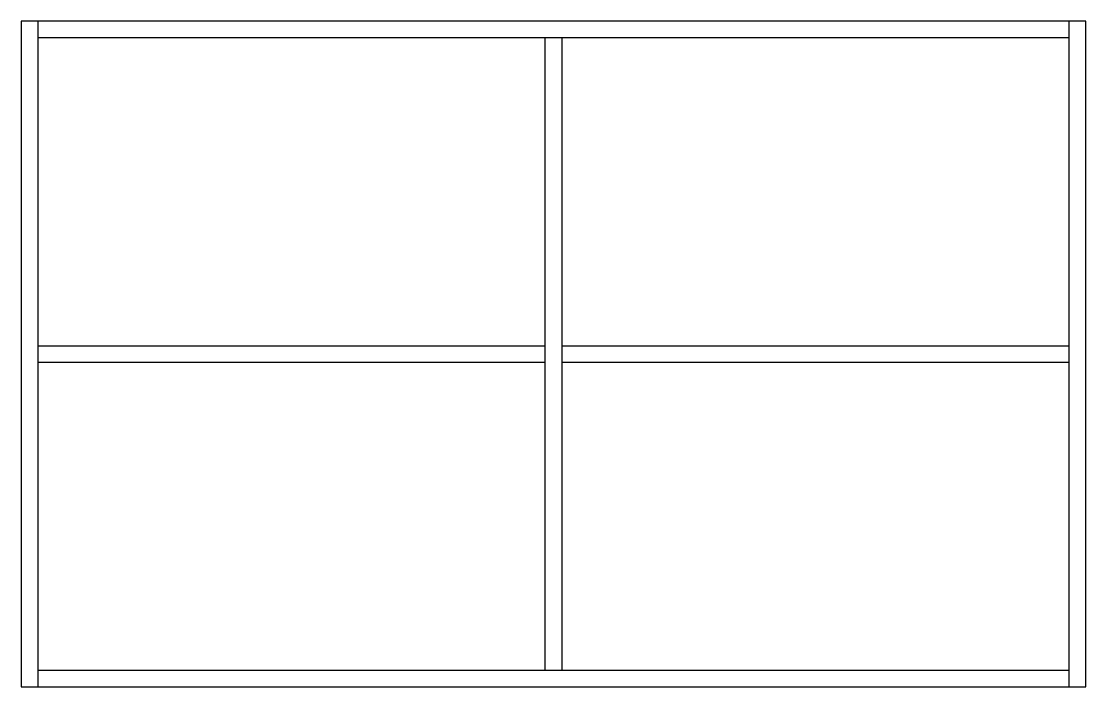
# Model space of a CAD drawing. Extents: x 0 to 48, y 54 to 84.
import ezdxf

# ---------------------------------------------------------------- set-up
doc = ezdxf.new("R2010")
doc.units = 0
doc.header["$LTSCALE"] = 3
doc.layers.get('0').update_dxf_attribs({"linetype": 'CONTINUOUS'})

msp = doc.modelspace()

# ---------------------------------------------------------------- linework, layer by layer
at = {"color": 0}
for p, q in [((48, 84), (0, 84)), ((0, 84), (0, 54)), ((0.75, 84), (0.75, 54)), ((47.25, 54), (47.25, 84)), ((48, 54), (48, 84)), ((47.25, 83.25), (0.75, 83.25)), ((23.625, 54.75), (23.625, 83.25)), ((24.375, 83.25), (24.375, 54.75)), ((0.75, 69.375), (23.625, 69.375)), ((24.375, 69.375), (47.25, 69.375)), ((0.75, 68.625), (23.625, 68.625)), ((24.375, 68.625), (47.25, 68.625)), ((0.75, 54.75), (47.25, 54.75)), ((0, 54), (48, 54))]:
    msp.add_line(p, q, dxfattribs=at)

doc.saveas('drawing.dxf')
